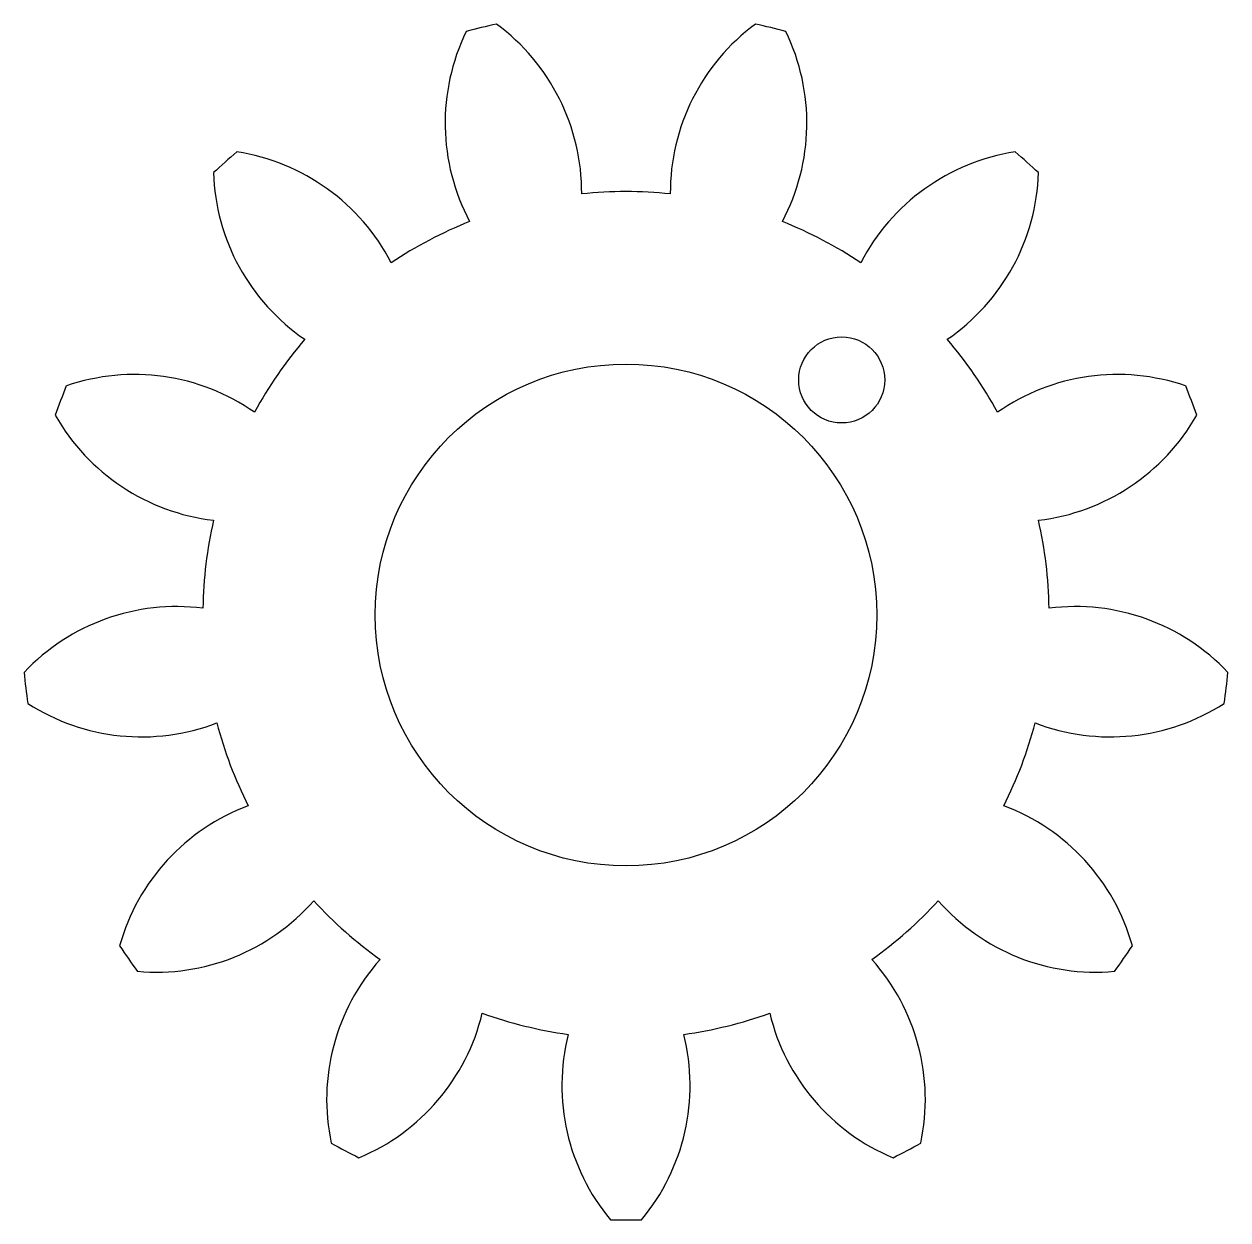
# Model space of a CAD drawing. Extents: x -8.4 to 8.4, y -8.4 to 8.2.
import ezdxf

# ---------------------------------------------------------------- set-up
doc = ezdxf.new("R2010")
doc.units = 0
doc.layers.get('0').update_dxf_attribs({"linetype": 'CONTINUOUS'})

msp = doc.modelspace()

# ---------------------------------------------------------------- linework, layer by layer
at = {"color": 7, "linetype": 'CONTINUOUS'}
for centre, radius in [((3.01, 3.278), 0.6), ((0, 0), 3.5)]:
    msp.add_circle(centre, radius, dxfattribs=at)
for centre, radius, start, end in [((0, 0), 8.438, 102.3679, 105.3244), ((-3.543, 5.888), 2.925, 359.711, 53.5941), ((3.543, 5.888), 2.925, 126.4059, 180.289), ((0, 0), 8.438, 74.6756, 77.6321), ((0.401, 6.86), 2.925, 154.0982, 207.9813), ((-0.401, 6.86), 2.925, 332.0187, 25.9018), ((0, 0), 8.438, 130.0602, 133.0167), ((-5.873, 3.567), 2.925, 27.4033, 81.2864), ((5.873, 3.567), 2.925, 98.7136, 152.5967), ((0, 0), 8.438, 46.9833, 49.9398), ((-2.833, 6.261), 2.925, 181.7905, 235.6736), ((2.833, 6.261), 2.925, 304.3264, 358.2095), ((0, 0), 5.905, 83.9905, 96.0095), ((0, 0), 5.905, 111.6828, 123.7018), ((0, 0), 5.905, 56.2982, 68.3172), ((0, 0), 5.905, 139.3751, 151.3941), ((0, 0), 5.905, 28.6059, 40.6249), ((0, 0), 8.438, 157.7525, 160.709), ((-6.858, 0.429), 2.925, 55.0956, 108.9787), ((6.858, 0.429), 2.925, 71.0213, 124.9044), ((0, 0), 8.438, 19.291, 22.2475), ((-5.418, 4.227), 2.925, 209.4828, 263.3659), ((5.418, 4.227), 2.925, 276.6341, 330.5172), ((0, 0), 5.905, 167.0674, 179.0864), ((0, 0), 5.905, 0.9136, 12.9326), ((-6.272, -2.808), 2.925, 82.7879, 136.671), ((6.272, -2.808), 2.925, 43.329, 97.2121), ((0, 0), 8.438, 185.4448, 188.4013), ((0, 0), 8.438, 351.5987, 354.5552), ((-6.761, 1.225), 2.925, 237.1751, 291.0582), ((6.761, 1.225), 2.925, 248.9418, 302.8249), ((0, 0), 5.905, 194.7597, 206.7787), ((0, 0), 5.905, 333.2213, 345.2403), ((-4.249, -5.401), 2.925, 110.4802, 164.3633), ((4.249, -5.401), 2.925, 15.6367, 69.5198), ((-6.556, -2.057), 2.925, 264.8674, 318.7505), ((0, 0), 5.905, 222.452, 234.471), ((0, 0), 5.905, 305.529, 317.548), ((6.556, -2.057), 2.925, 221.2495, 275.1326), ((0, 0), 8.438, 213.1371, 216.0937), ((0, 0), 8.438, 323.9063, 326.8629), ((-1.252, -6.756), 2.925, 138.1725, 192.0556), ((1.252, -6.756), 2.925, 347.9444, 41.8275), ((-4.849, -4.869), 2.925, 292.5598, 346.4428), ((0, 0), 5.905, 250.1444, 262.1633), ((0, 0), 5.905, 277.8367, 289.8556), ((4.849, -4.869), 2.925, 193.5572, 247.4402), ((2.031, -6.564), 2.925, 165.8649, 219.7479), ((-2.031, -6.564), 2.925, 320.2521, 14.1351), ((0, 0), 8.438, 240.8294, 243.786), ((0, 0), 8.438, 296.214, 299.1706), ((0, 0), 8.438, 268.5217, 271.4783)]:
    msp.add_arc(centre, radius, start, end, dxfattribs=at)

doc.saveas('drawing.dxf')
